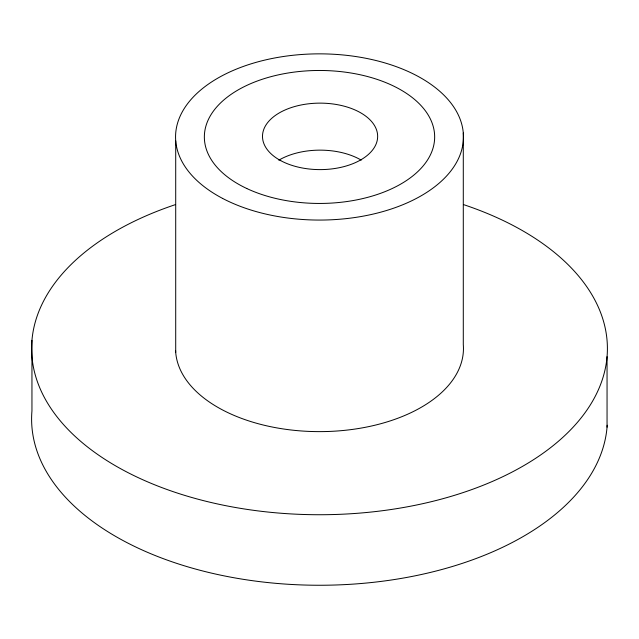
<?xml version="1.0" encoding="UTF-8"?>
<svg xmlns="http://www.w3.org/2000/svg" width="639" height="639" viewBox="0 0 639 639"><rect width="100%" height="100%" fill="white"/><g stroke="black" fill="none" stroke-linecap="round" stroke-linejoin="round"><path stroke-width="0.96" d="M607.05 356.666L607.05 427.187M463.291 133.032L463.291 344.597A143.951 83.11 0 0 1 324.604 431.573A143.951 83.11 0 0 1 175.589 350.484M175.709 140.884L175.709 352.448M31.95 340.371L31.95 410.893A287.893 166.212 0 0 0 307.079 585.1A287.893 166.212 0 0 0 607.194 425.231M463.794 204.688A287.893 166.212 0 0 1 539.963 455.415A287.893 166.212 0 0 1 99.053 455.423A287.893 166.212 0 0 1 175.182 204.696M278.828 160.189A57.582 33.244 0 0 1 361.211 160.125M222.636 198.433A143.951 83.11 0 0 0 460.152 154.654A143.951 83.11 0 0 0 275.713 57.79A143.951 83.11 0 0 0 222.636 198.433M246.79 188.513A115.156 66.488 0 0 0 433.194 147.537A115.156 66.488 0 0 0 278.516 74.827A115.156 66.488 0 0 0 246.79 188.513M280.721 160.637A57.582 33.244 0 0 0 376.147 143.911A57.582 33.244 0 0 0 303.341 104.564A57.582 33.244 0 0 0 280.721 160.637"/></g></svg>
